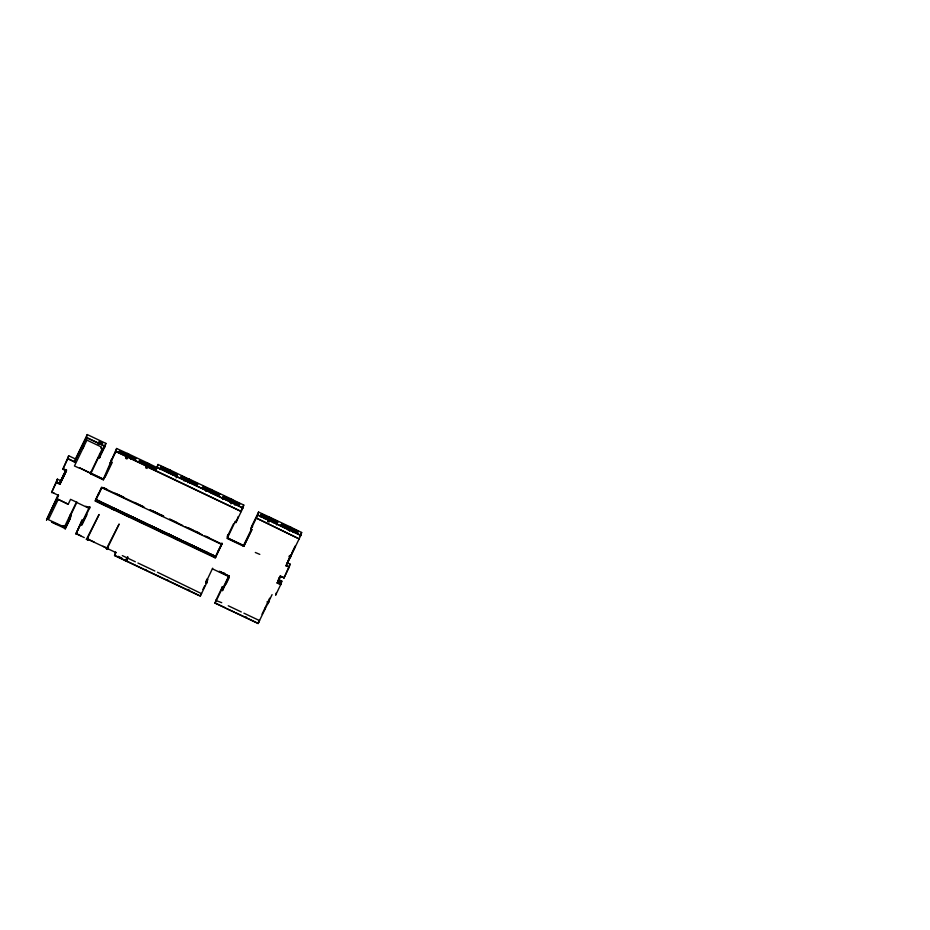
<?xml version="1.0" encoding="UTF-8"?>
<svg xmlns="http://www.w3.org/2000/svg" width="930" height="930" viewBox="0 0 930 930"><rect width="100%" height="100%" fill="white"/><g stroke="black" fill="none" stroke-linecap="round" stroke-linejoin="round"><path stroke-width="1.4" d="M57.079 480.322L57.242 479.624M215.504 556.489L208.959 553.559M51.557 492.644L57.369 479.148L60.555 480.647L59.706 483.693L66.507 469.627M57.369 479.148L56.393 482.658L59.927 484.332L66.414 470.94L63.008 468.79L67.902 458.606L74.644 461.803L86.455 437.414L105.078 446.226L99.615 457.607L98.685 457.176L99.475 458.083L100.452 454.572L99.533 454.131M46.5 520.23L58.044 494.9M61.322 480.264L61.938 478.729M62.078 477.729L61.345 480.182M61.461 479.636L61.822 478.904M67.716 459.281L68.681 455.77L75.435 458.967L74.458 462.477M58.311 495.841L58.497 495.167L46.686 519.568M64.53 473.649L65.367 471.359M64.693 473.73L65.449 471.196M66.111 470.382L59.764 484.251L66.542 470.464M68.204 504.246L58.241 499.398L68.204 504.246L70.552 499.34L76.411 502.119L64.681 526.403L63.426 525.683L64.681 526.403M86.269 438.077L87.246 434.566L105.869 443.389L104.892 446.9M58.241 499.398L48.453 519.684L63.054 526.461M86.943 440.146L101.521 447.051L101.056 447.993L102.335 448.597L101.056 447.993M86.978 440.029L74.447 465.976L79.527 468.255M90.454 473.161L79.678 467.93L90.454 473.161L102.37 448.481M66.1 525.543L65.123 529.054L69.913 519.173L69.169 518.057L69.913 519.173M69.983 515.58L69.459 517.464L70.389 517.905L65.263 528.577L51.603 522.114M70.25 514.627L71.168 515.069L70.389 517.905L65.798 527.159M90.663 473.661L91.187 471.766M90.71 473.858L90.896 473.184L103.521 479.159L103.335 479.834L90.71 473.858L98.743 456.979L99.661 457.409M75.9 534.157L81.945 520.161L82.875 520.602L82.084 523.451L81.154 523.009L81.945 520.161M102.533 442.971L102.335 443.726L98.964 442.134L99.173 441.378L102.533 442.971L101.905 444.284L98.534 442.692M81.608 524.706L80.864 523.602L81.608 524.706L90.036 507.024M102.102 503.456C99.266 503.804 94.697 498.468 95.546 500.108M95.418 501.142L95.639 500.352M96.057 499.759L95.86 500.456M98.871 493.435C97.452 495.992 100.742 489.61 98.545 493.9M86.42 539.307L99.08 514.511L87.618 538.098L88.466 538.493L87.769 539.935L86.42 539.307L86.606 538.633M103.404 478.985L116.634 448.493L128.631 454.003L126.957 458.955L125.608 458.327L126.306 456.886L127.654 457.525L126.248 457.014L127.282 453.375M87.769 539.935L88.013 539.133L94.186 542.062M111.228 459.676L110.252 463.187L111.17 463.617L110.438 462.512L115.843 451.329L155.81 470.255M115.657 452.003L116.634 448.493M101.707 503.421C103.125 502.154 95.151 499.096 96.022 500.538M95.837 499.608L102.149 502.607L101.94 503.339M102.939 503.804L102.312 502.688L102.114 503.421M102.858 503.967L103.137 503.072L109.217 505.955L109.019 506.687M119.528 451.015L118.901 452.329L126.306 455.84L126.933 454.526L119.528 451.015L119.203 452.201L135.362 459.85L135.687 458.664L128.282 455.165M109.043 505.92L108.857 506.606M117.087 510.512L116.459 509.384C116.796 511.988 108.415 507.71 110.042 506.35L109.182 506.769M116.018 510.198L116.297 509.303L110.217 506.42C108.694 507.571 117.029 508.385 115.925 509.966M125.922 456.653L126.12 455.793M130.886 459.211L131.258 457.978L131.049 459.292M106.45 548.793L119.156 524.02L107.694 547.607L108.496 547.991L107.799 549.421L106.45 548.793L106.636 548.119L87.966 539.33M131.13 459.129L131.421 458.106M123.167 513.395L123.365 512.651L117.285 509.768L117.25 510.582M124.19 513.046L130.444 515.999C131.467 518.649 122.469 514.429 124.19 513.046L123.539 512.732L123.388 513.825L123.609 513.011M124.364 513.128L124.155 513.86M139.558 460.501L138.919 461.815L146.324 465.314L146.952 464.012L139.558 460.501L139.221 461.687L146.626 465.198M205.949 582.029L206.879 582.459L200.287 596.153L114.564 555.559L115.401 552.513M130.188 516.127L130.072 516.662M130.444 515.999L131.27 516.394L130.956 517.406L137.373 520.44M137.315 520.091L137.512 519.359L131.432 516.476L131.235 517.208M147.614 467.127L148.649 463.489L147.3 462.849L146.335 466.523L241.347 511.523L115.797 451.527L110.379 462.71L111.309 463.152M150.986 468.534L151.195 467.674M125.283 560.79L126.038 559.151M151.16 468.615L151.357 467.744M137.396 520.323L137.686 519.428L138.059 520.637M126.631 561.429L127.329 559.988L126.724 559.476M126.689 561.302L126.922 560.465M138.221 520.719L138.512 519.824L144.592 522.707L144.383 523.439M155.705 468.15L155.078 469.464L147.672 465.953L148.3 464.651L155.705 468.15L155.38 469.336L147.823 466.07M210.285 492.272L169.306 473.242L170.213 470.08L158.019 464.465L155.752 470.452L157.24 467.302L242.963 507.908L236.069 522.23M158.019 464.465L157.182 467.499L169.306 473.242M151.544 527.066L145.103 524.101L144.755 522.788C145.103 525.404 136.873 520.568 138.093 519.87M160.483 468.395L160.716 467.685L168.121 471.185L167.888 471.905L160.483 468.395L167.888 471.905M160.355 469.545L160.797 467.964M151.381 526.95L151.66 526.055L145.58 523.172C144.185 524.357 152.113 525.078 151.462 526.787M161.274 466.535L160.634 467.848L168.039 471.359L168.667 470.045L161.274 466.535L160.251 469.336M152.45 527.252L151.834 526.136L151.764 527.066M151.683 527.217L151.904 526.415M152.311 526.403L152.171 527.461L158.588 530.495M158.53 530.135L158.739 529.403L152.66 526.52L152.613 527.333M167.958 472.614L168.865 469.441M169.306 472.382L176.712 475.881L169.306 472.382L171.631 473.73M145.871 569.439L145.696 570.078M172.55 475.114L172.841 474.056L175.34 475.439M172.713 475.195L172.922 474.335M159.565 529.798L165.819 532.75C166.842 535.389 157.844 531.181 159.565 529.798L158.902 529.484L158.751 530.577L158.983 529.763M159.728 529.868L159.693 530.681M159.611 530.844L159.762 530.309M176.479 475.928L176.607 475.451M177.409 474.184L176.781 475.497L169.388 471.987L170.016 470.685L177.409 474.184L176.933 475.916L160.634 468.522M165.563 532.878C166.331 534.215 161.75 530.391 159.774 530.263M187.86 482.612L188.395 480.798L180.99 477.288L180.943 478.043L181.548 476.137L188.953 479.648L188.313 480.961L180.92 477.45L181.548 476.137M166.4 533.994L166.633 533.146L165.691 533.064M172.678 536.843L172.887 536.099L166.807 533.227L166.517 534.122M184.001 480.74L184.28 479.717M184.163 480.822L184.454 479.799M187.697 482.496L188.139 480.915M172.771 537.075L173.05 536.18L173.433 537.389M188.244 482.217L188.476 481.38L187.941 482.449M188.953 479.648L189.15 479.043L190.499 479.682L189.592 482.856M188.302 482.077L189.15 479.043M173.596 537.47L173.875 536.575L179.967 539.458L179.757 540.191M193.033 483.856L189.767 482.019M167.691 579.774L167.516 580.401M186.907 543.818L180.467 540.853L180.129 539.528C180.478 542.155 172.248 537.308 173.457 536.61M186.756 543.701L187.035 542.806L180.99 540.353M196.811 486.158L197.148 484.937L189.592 481.984M197.706 483.786L197.067 485.1L189.662 481.601L190.301 480.287L197.706 483.786L197.218 485.53L181.071 477.881M187.825 544.004L187.197 542.876L187.128 543.806M187.046 543.969L187.279 543.155M202.601 488.343L202.833 487.634L210.238 491.133L202.682 488.18L208.715 491.238M187.686 543.155L187.546 544.201L194.056 547.003M202.914 487.913L203.391 486.483L210.796 489.994L210.157 491.296L202.752 487.797L203.391 486.483M193.905 546.887L194.114 546.154L188.023 543.271L187.988 544.085M205.844 491.087L206.123 490.064M206.088 491.005L206.297 490.145M201.054 550.514L194.614 547.561L194.277 546.236L194.126 547.317L194.347 546.503M209.843 491.738L209.982 491.261M200.903 550.397L201.182 549.502L195.102 546.619L195.056 547.433M210.075 492.551L210.982 489.389L212.331 490.029L211.424 493.191L231.733 502.421L231.035 503.862M194.986 547.596L195.137 547.049M211.529 492.528L211.738 491.889M187.883 589.341L187.709 589.969M189.232 589.969L189.057 590.608M200.927 549.63C201.705 550.967 197.114 547.131 195.137 547.014M201.775 550.746L201.345 549.584L201.194 550.676M208.053 553.582L208.262 552.85L202.17 549.967L201.891 550.862M218.597 495.876L218.724 495.399M211.354 492.493L218.759 495.992L218.992 495.283L211.587 491.772M226.316 499.619L222.793 497.91L223.026 497.19L230.431 500.7L230.094 501.909M222.665 499.05L223.584 496.05L230.989 499.55L230.349 500.863L222.944 497.352L223.584 496.05M208.146 553.827L208.425 552.932L208.797 554.141M209.25 553.327L209.041 554.059M200.287 596.153L200.868 594.061M201.578 593.677L157.461 572.241M206.739 579.181L207.657 579.623L206.681 583.133L205.763 582.692L206.472 580.134M229.815 502.235L230.175 500.817M230.268 502.119L231.175 498.945L232.523 499.584L231.686 502.619M215.353 557.035L95.546 500.666M215.504 557.163L208.599 554.175L208.832 553.362M231.233 503.153L231.779 501.34L239.173 504.839L238.94 505.56L231.547 502.049L239.022 505.397M231.489 503.037L231.849 501.619M232.326 500.189L239.731 503.7L239.103 505.002L231.698 501.502L232.523 499.584M218.515 550.246C220.596 547.177 216.911 553.257 219.073 549.549M221.619 544.434L221.828 543.434M234.779 504.792L235.069 503.769M234.953 504.874L235.232 503.839M227.815 534.75L227.292 536.645L233.453 523.974M238.789 505.443L238.917 504.967M239.731 503.7L239.254 505.432L222.956 498.027M243.904 613.184L259.54 620.589L258.122 623.53L215.097 603.163L215.934 600.117M216.388 600.687L221.735 602.687M224.409 573.229L224.572 573.078M232.465 499.712L243.753 505.06L242.904 508.106L231.431 502.63M222.421 590.585L223.398 587.074L222.468 586.632L221.491 590.143L222.421 590.585L229.245 576.275M225.711 607.964L215.144 602.966M235.197 521.591L227.164 538.47L243.823 546.352L244.009 545.689L227.35 537.796M269.63 520.754L270.537 517.58L258.563 512.07L251.716 526.206L250.74 529.716L251.67 530.158L243.823 546.352M252.042 525.752L251.17 528.554M258.563 512.07L257.715 515.115L289.683 530.332L290.602 527.787M261.028 515.185L260.795 515.906L268.2 519.417L268.433 518.696L261.028 515.185L261.586 514.046L277.733 521.695L276.698 524.578M260.749 516.882L261.586 514.046L260.946 515.348L277.105 523.009L277.745 521.695L276.721 524.497M264.445 518.638L264.655 517.778M268.038 519.289L268.259 518.649L268.2 519.417M269.688 520.626L268.991 522.067L267.701 521.23M268.282 520.114L269.189 516.952M269.444 520.544L270.339 518.184M246.171 616.846L245.973 617.567M273.036 522.707L273.234 521.846M276.489 524.543L276.919 522.962M281.848 523.637L281.313 525.38L297.519 533.029L297.995 531.286L281.848 523.637L281.209 524.95L288.614 528.449L289.311 527.019M258.122 623.53L258.959 620.496M284.545 528.159L284.743 527.287M284.708 528.228L284.917 527.368M264.643 609.708L265.12 607.976M287.998 529.995L289.253 527.147M267.898 603.872L268.735 600.292L262.016 614.184M268.758 601.198L268.538 602.559L268.584 601.826M269.595 598.199L269.096 599.571M288.544 529.705L289.451 526.543L290.788 527.182L289.672 530.786M279.5 584.005L277.198 583.122L277.384 582.447M275.885 594.619L281.034 583.97L277.64 582.366L278.233 580.192L280.29 581.169M279.884 576.495L278.93 579.25M286.254 565.498L289.288 566.928L284.127 577.588L280.453 576.402L284.069 577.786M275.699 595.281L276.408 592.724M293.287 532.297L293.496 531.437M293.38 532.541L293.659 531.518M279.419 584.168L280.476 580.494M280.848 584.645L281.825 581.134L278.419 579.518L280.046 576.17L279.093 578.925M286.068 566.161L287.045 562.65L290.067 564.092L289.102 567.602M283.941 578.262L290.067 564.092M291.264 554.466L290.404 557.558L288.928 556.849L289.556 555.547L291.032 556.245L291.892 553.152M297.054 533.029L297.182 532.553M290.904 556.175L291.264 554.873L287.138 563.394M297.205 533.146L289.8 529.647L297.205 533.146L297.437 532.437L290.032 528.926M290.788 527.182L301.646 532.483L300.809 535.517L289.718 530.228M68.681 455.77L62.88 469.266L66.414 470.94M65.716 470.173L60.578 481.217M66.263 469.778L60.287 482.496M75.435 458.967L87.246 434.566M46.628 519.765L58.439 495.365M82.689 448.597L83.688 446.54M98.196 444.18L98.673 443.192M63.019 526.578L63.426 525.683M68.983 518.731L76.969 502.049M69.483 518.556L71.168 515.069M101.056 453.329L105.869 443.389M81.154 523.009L76.086 533.483L80.782 535.715M82.875 520.602L89.594 506.711M103.335 479.834L111.356 462.954M81.921 525.055L86.955 514.662M104.985 477.392L112.356 462.187M96.325 498.259L98.708 493.319M101.556 487.378L99.184 492.784M95.453 500.305L101.719 487.46M102.033 487.274L95.267 501.072L215.283 557.907L221.77 544.515L101.754 487.68M102.393 502.956L102.242 503.607M102.719 503.118L102.498 503.932L109.17 506.804M103.102 503.886L103.288 503.188L109.217 505.955M126.434 456.339L127.782 456.979M128.631 454.003L147.3 462.849M109.391 506.036L109.322 506.966M109.798 506.466L109.647 507.117M135.687 458.664L135.048 459.978L127.643 456.479M116.541 509.663L116.39 510.314M116.715 510.465C115.843 508.966 121.412 513.36 123.225 513.744M117.413 510L123.19 512.616L123.004 513.314M106.59 548.316L107.868 549.293M123.946 513.162L123.795 513.813M148.649 463.489L156.6 467.418M124.318 513.941C123.609 512.418 131.118 515.999 130.235 516.743M130.537 517.01L130.688 516.359M131.014 516.51L130.863 517.173M131.397 517.289C130.584 515.731 138.442 519.452 137.152 520.01M114.564 555.559L115.983 552.606L109.136 549.363M137.756 519.707L137.617 520.358M138.465 520.637L138.663 519.94L144.592 522.707M167.807 471.626L167.853 471.312M126.329 559.523L127.596 556.907M144.336 522.823L144.22 523.358M126.666 559.674L127.91 557.105M170.213 470.08L189.081 479.171M144.685 523.706L144.476 523.02M145.161 523.218L145.01 523.869M176.119 477.857L176.758 476.555M152.776 526.752L158.565 529.368L158.367 530.065M159.309 529.914L159.158 530.565M190.499 479.682L210.982 489.389M165.831 533.925L166.052 533.111M166.389 533.262L166.156 534.076M166.319 534.157L172.736 537.191M166.691 534.192C166.365 532.03 173.747 536.412 172.515 536.761M173.131 536.459L172.98 537.11M173.84 537.389L173.91 537.005M179.711 539.574L179.595 540.109M179.967 539.458L173.922 536.97M180.199 539.807L180.06 540.458M180.536 539.97L180.385 540.621M212.331 490.029L231.175 498.945M186.825 543.538L186.86 542.76L180.99 540.318M211.424 493.191L210.203 492.226M193.742 546.805L193.928 546.119L188.069 543.666M218.91 495.446L219.538 494.132L219.062 495.876L202.903 488.227M218.759 495.992L211.436 492.33M194.684 546.666L194.533 547.317M222.793 497.91L230.28 501.247L227.618 500.189M201.752 550.014L201.531 550.827M201.694 550.909L208.111 553.943M202.205 550.409L202.054 550.944M207.89 553.513L208.076 552.815L202.217 550.362M208.494 553.211L208.355 553.862M209.204 554.129C208.413 552.583 216.213 556.279 215.132 556.942M215.074 556.326L214.958 556.861M215.26 557.244L221.875 543.271M215.132 557.826L222.038 543.352M205.763 582.692L212.644 568.195M202.914 589.434L204.693 585.749M205.879 583.296L207.657 579.623M238.15 516.627L235.941 522.707L235.011 522.265M241.265 510.198L243.753 505.06M215.806 600.594L222.468 586.632M215.097 603.163L221.677 589.469L222.607 589.911M223.398 587.074L228.931 575.635M243.172 546.224L251.379 529.251M229.303 576.077L222.549 590.108L221.619 589.667M226.002 584.18L229.047 577.89M260.958 516.022L277.256 523.427L276.652 524.659M268.352 518.859L269.061 517.417M267.642 521.428L268.34 519.986M269.7 519.498L270.398 518.057M270.537 517.58L289.451 526.543M227.013 608.801L234.465 612.114M290.66 527.647L289.962 529.089L297.368 532.599L297.995 531.286M289.962 529.763L289.509 530.751M277.198 583.122L280.581 575.937M287.626 561.65L289.37 558.047M292.322 551.943L295.229 545.933M299.82 536.261L301.646 532.483M277.64 582.366L280.721 575.984M272.072 594.619L258.168 623.344L235.488 612.603M291.846 553.676L294.752 547.677M267.898 603.338L268.724 601.884M291.032 555.71L286.196 565.696L289.23 567.126M280.674 583.494L281.825 581.134M289.556 530.658L290.114 529.519M147.975 465.825L147.44 466.895L147.754 465.791L155.147 469.301M222.561 498.852L223.095 497.783M231.314 502.991L231.849 501.921M255.308 552.478L259.807 554.385M269.781 519.335L277.187 522.834M281.29 524.787L288.695 528.287M180.839 477.846L188.244 481.345L180.757 478.008M189.685 482.193L196.997 485.495L194.335 484.437M260.877 515.743L268.282 519.242M281.139 525.334L288.533 528.845L281.058 525.497M98.615 442.529L101.986 444.122M118.982 452.166L126.375 455.677M127.724 456.305L135.129 459.815M139 461.652L146.405 465.151M105.02 446.423L86.397 437.612L74.586 462.001L67.844 458.804M251.716 526.206L252.646 526.636M235.441 521.102L236.359 521.544M250.926 529.042L251.856 529.484L243.962 545.887L227.304 537.993M251.798 529.682L250.879 529.24L257.854 514.953L300.855 535.32L290.451 556.814M90.838 473.382L103.463 479.357M103.335 487.576L107.02 489.331M117.599 494.33L122.725 496.76M152.962 511.082L158.1 513.511M160.251 514.488L163.703 516.127M188.337 527.833L193.463 530.263M195.614 531.239L199.067 532.867M63.066 468.592L65.205 469.615M115.099 493.237L124.202 497.55M134.618 502.479L143.732 506.792M150.23 509.873L163.25 516.034M169.748 519.114L177.56 522.811M206.181 536.378L208.785 537.61M103.335 487.89L143.673 506.99M150.172 510.07L163.192 516.231M169.702 519.312L182.71 525.473M185.314 526.706L202.229 534.727M204.833 535.959L221.84 544.062M65.112 471.708L64.705 473.242M61.996 477.892L61.833 478.485M277.338 582.645L280.976 584.168M60.543 480.915L59.927 483.588L56.579 481.984L51.696 492.168L57.311 494.841M95.941 499.48L215.667 556.57M215.83 556.245L215.679 556.791M95.558 500.514L215.318 557.163M56.521 482.182L60.066 483.856M87.118 506.629L89.64 507.827L89.454 508.501L76.83 502.526M85.793 506.234L89.582 508.024M219.887 571.485L223.246 573.078M51.743 491.97L53.998 493.04M219.457 571.415L228.071 575.496M218.992 571.427L227.966 575.67M212.459 568.858L229.117 576.751M222.34 587.109L223.258 587.539M205.89 582.226L206.82 582.657M69.122 518.254L70.041 518.696M81.735 524.229L80.817 523.799L76.028 533.681L84.258 537.587M51.941 522.056L57.183 524.532M64.391 527.949L65.309 528.391M102.998 546.236L106.706 547.991M115.448 552.129L116.041 552.408M122.318 555.605L135.327 561.767M137.931 562.999L154.857 571.008M228.257 605.767L241.289 611.94M86.478 539.168L87.827 539.807M118.168 556.326L121.877 558.081M114.611 555.361L199.043 595.34M266.968 601.873L268.131 602.5M63.74 474.3L63.042 477.137L63.74 474.3M215.702 556.012L215.597 556.954L215.702 556.012M256.285 518.057L299.251 538.935L256.285 518.057M146.394 466.395L145.638 467.802L146.975 468.441L147.672 467L146.394 466.395M212.133 490.633L211.505 491.935L219.038 495.504L219.678 494.202L212.133 490.633M269.63 519.882L276.954 523.555L269.63 519.882"/></g></svg>
